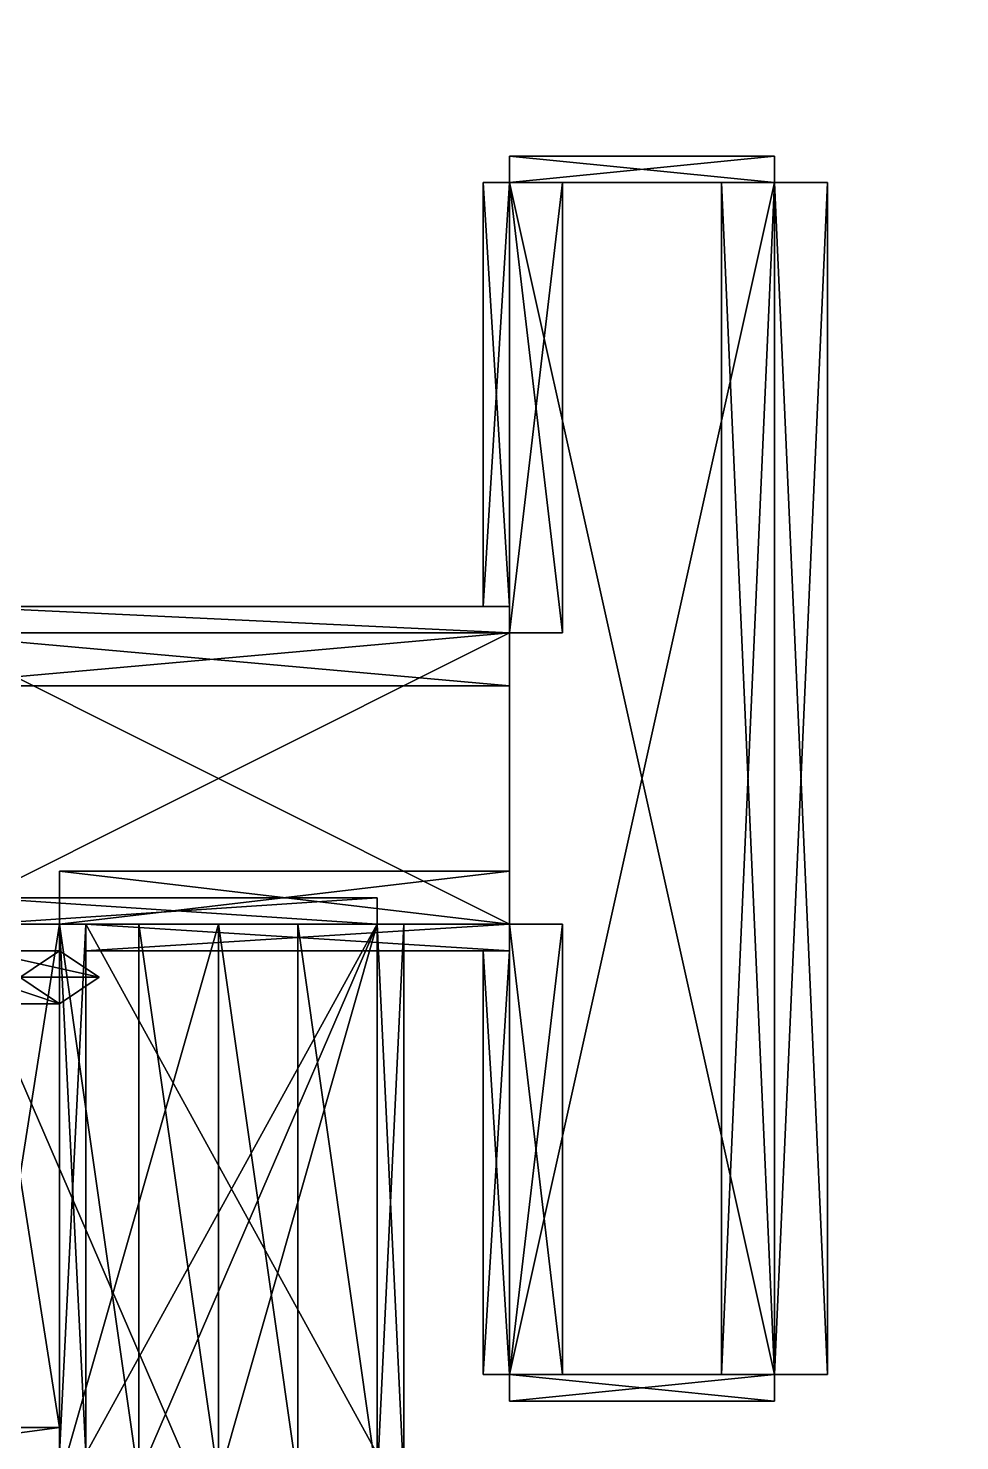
# Model space of a CAD drawing. Extents: x -4288 to 4416, y -3968 to 5440.
# Drawn here: x 2164 to 4416, y -1312 to 2101 of the extents above; entities that cross this region are included whole.
import ezdxf

# ---------------------------------------------------------------- set-up
doc = ezdxf.new("R2010")
doc.units = 0

msp = doc.modelspace()

# ---------------------------------------------------------------- meshes
at = {"layer": 'OBJECT002', "color": 50}
mesh = msp.add_polyface(dxfattribs=at)
corners = [(3968, -1152, 256), (3968, 1728, 256), (4096, 1728, 256), (4096, -1152, 256), (3968, 1728), (3968, -1152), (4096, -1152), (4096, 1728)]
mesh.append_faces([[corners[k] for k in face] for face in [(1, 3, 0), (5, 7, 4), (4, 0, 5), (6, 2, 7), (7, 1, 4), (5, 3, 6)]], dxfattribs={"vtx0": -1})
mesh.append_faces([[corners[k] for k in face] for face in [(1, 2, 3), (5, 6, 7), (4, 1, 0), (6, 3, 2), (7, 2, 1), (5, 0, 3)]], dxfattribs={"vtx2": -1})
at = {"layer": 'OBJECT014', "color": 50}
mesh = msp.add_polyface(dxfattribs=at)
corners = [(2048, -1280), (2048, -64), (2240, -64), (2240, -1280), (2048, -64, -64), (2048, -1280, -64), (2240, -1280, -64), (2240, -64, -64)]
mesh.append_faces([[corners[k] for k in face] for face in [(1, 3, 0), (5, 7, 4), (4, 0, 5), (6, 2, 7), (7, 1, 4), (5, 3, 6)]], dxfattribs={"vtx0": -1})
mesh.append_faces([[corners[k] for k in face] for face in [(1, 2, 3), (5, 6, 7), (4, 1, 0), (6, 3, 2), (7, 2, 1), (5, 0, 3)]], dxfattribs={"vtx2": -1})
at = {"layer": 'OBJECT018', "color": 50}
mesh = msp.add_polyface(dxfattribs=at)
corners = [(3328, -1152), (3328, 1728), (3968, 1728), (3968, -1152), (3328, 1728, -64), (3328, -1152, -64), (3968, -1152, -64), (3968, 1728, -64)]
mesh.append_faces([[corners[k] for k in face] for face in [(1, 3, 0), (5, 7, 4), (4, 0, 5), (6, 2, 7), (7, 1, 4), (5, 3, 6)]], dxfattribs={"vtx0": -1})
mesh.append_faces([[corners[k] for k in face] for face in [(1, 2, 3), (5, 6, 7), (4, 1, 0), (6, 3, 2), (7, 2, 1), (5, 0, 3)]], dxfattribs={"vtx2": -1})
at = {"layer": 'OBJECT019', "color": 50}
mesh = msp.add_polyface(dxfattribs=at)
corners = [(3264, -1152, 256), (3264, -128, 256), (3328, -128, 256), (3328, -1152, 256), (3264, -128), (3264, -1152), (3328, -1152), (3328, -128)]
mesh.append_faces([[corners[k] for k in face] for face in [(1, 3, 0), (5, 7, 4), (4, 0, 5), (6, 2, 7), (7, 1, 4), (5, 3, 6)]], dxfattribs={"vtx0": -1})
mesh.append_faces([[corners[k] for k in face] for face in [(1, 2, 3), (5, 6, 7), (4, 1, 0), (6, 3, 2), (7, 2, 1), (5, 0, 3)]], dxfattribs={"vtx2": -1})
at = {"layer": 'OBJECT020', "color": 50}
mesh = msp.add_polyface(dxfattribs=at)
corners = [(3328, 1728, 256), (3328, 1792, 256), (3968, 1792, 256), (3968, 1728, 256), (3328, 1792), (3328, 1728), (3968, 1728), (3968, 1792)]
mesh.append_faces([[corners[k] for k in face] for face in [(1, 3, 0), (5, 7, 4), (4, 0, 5), (6, 2, 7), (7, 1, 4), (5, 3, 6)]], dxfattribs={"vtx0": -1})
mesh.append_faces([[corners[k] for k in face] for face in [(1, 2, 3), (5, 6, 7), (4, 1, 0), (6, 3, 2), (7, 2, 1), (5, 0, 3)]], dxfattribs={"vtx2": -1})
at = {"layer": 'OBJECT021', "color": 50}
mesh = msp.add_polyface(dxfattribs=at)
corners = [(4352, 4544, 256), (4416, 4544, 256), (1600, 1728, 256), (1536, 1728, 256), (4416, 4544), (4352, 4544), (1536, 1728), (1600, 1728)]
mesh.append_faces([[corners[k] for k in face] for face in [(1, 3, 0), (5, 7, 4), (4, 0, 5), (7, 1, 4), (6, 2, 7), (5, 3, 6)]], dxfattribs={"vtx0": -1})
mesh.append_faces([[corners[k] for k in face] for face in [(1, 2, 3), (5, 6, 7), (4, 1, 0), (7, 2, 1), (6, 3, 2), (5, 0, 3)]], dxfattribs={"vtx2": -1})
at = {"layer": 'OBJECT023', "color": 50}
mesh = msp.add_polyface(dxfattribs=at)
corners = [(3328, 704, 256), (3328, 640, 256), (1920, 640, 256), (1984, 704, 256), (1920, 640), (3328, 640), (3328, 704), (1984, 704)]
mesh.append_faces([[corners[k] for k in face] for face in [(1, 3, 0), (5, 7, 4), (5, 0, 6), (4, 1, 5), (7, 2, 4), (6, 3, 7)]], dxfattribs={"vtx0": -1})
mesh.append_faces([[corners[k] for k in face] for face in [(1, 2, 3), (5, 6, 7), (5, 1, 0), (4, 2, 1), (7, 3, 2), (6, 0, 3)]], dxfattribs={"vtx2": -1})
at = {"layer": 'OBJECT025', "color": 50}
mesh = msp.add_polyface(dxfattribs=at)
corners = [(3264, 1728, 256), (3328, 1728, 256), (3328, 704, 256), (3264, 704, 256), (3264, 704), (3328, 704), (3328, 1728), (3264, 1728)]
mesh.append_faces([[corners[k] for k in face] for face in [(1, 3, 0), (5, 7, 4), (5, 1, 6), (6, 0, 7), (4, 2, 5), (7, 3, 4)]], dxfattribs={"vtx0": -1})
mesh.append_faces([[corners[k] for k in face] for face in [(1, 2, 3), (5, 6, 7), (5, 2, 1), (6, 1, 0), (4, 3, 2), (7, 0, 3)]], dxfattribs={"vtx2": -1})
at = {"layer": 'OBJECT029', "color": 50}
mesh = msp.add_polyface(dxfattribs=at)
corners = [(3328, -1216, 256), (3328, -1152, 256), (3968, -1152, 256), (3968, -1216, 256), (3328, -1152), (3328, -1216), (3968, -1216), (3968, -1152)]
mesh.append_faces([[corners[k] for k in face] for face in [(1, 3, 0), (5, 7, 4), (4, 0, 5), (6, 2, 7), (7, 1, 4), (5, 3, 6)]], dxfattribs={"vtx0": -1})
mesh.append_faces([[corners[k] for k in face] for face in [(1, 2, 3), (5, 6, 7), (4, 1, 0), (6, 3, 2), (7, 2, 1), (5, 0, 3)]], dxfattribs={"vtx2": -1})
at = {"layer": 'OBJECT032', "color": 50}
mesh = msp.add_polyface(dxfattribs=at)
corners = [(3328, -1152, 320), (3328, 1728, 320), (3968, 1728, 320), (3968, -1152, 320), (3328, 1728, 256), (3328, -1152, 256), (3968, -1152, 256), (3968, 1728, 256)]
mesh.append_faces([[corners[k] for k in face] for face in [(1, 3, 0), (5, 7, 4), (4, 0, 5), (6, 2, 7), (7, 1, 4), (5, 3, 6)]], dxfattribs={"vtx0": -1})
mesh.append_faces([[corners[k] for k in face] for face in [(1, 2, 3), (5, 6, 7), (4, 1, 0), (6, 3, 2), (7, 2, 1), (5, 0, 3)]], dxfattribs={"vtx2": -1})
at = {"layer": 'OBJECT040', "color": 50}
mesh = msp.add_polyface(dxfattribs=at)
corners = [(1984, -2432, 704), (1984, -64, 704), (3008, -64, 704), (3008, -2432, 704), (1984, -64, 640), (1984, -2432, 640), (3008, -2432, 640), (3008, -64, 640)]
mesh.append_faces([[corners[k] for k in face] for face in [(1, 3, 0), (5, 7, 4), (4, 0, 5), (6, 2, 7), (7, 1, 4), (5, 3, 6)]], dxfattribs={"vtx0": -1})
mesh.append_faces([[corners[k] for k in face] for face in [(1, 2, 3), (5, 6, 7), (4, 1, 0), (6, 3, 2), (7, 2, 1), (5, 0, 3)]], dxfattribs={"vtx2": -1})
at = {"layer": 'OBJECT041', "color": 50}
mesh = msp.add_polyface(dxfattribs=at)
corners = [(1920, -64), (1920, 640), (3328, 640), (3328, -64), (1920, 640, -64), (1920, -64, -64), (3328, -64, -64), (3328, 640, -64)]
mesh.append_faces([[corners[k] for k in face] for face in [(1, 3, 0), (5, 7, 4), (4, 0, 5), (6, 2, 7), (7, 1, 4), (5, 3, 6)]], dxfattribs={"vtx0": -1})
mesh.append_faces([[corners[k] for k in face] for face in [(1, 2, 3), (5, 6, 7), (4, 1, 0), (6, 3, 2), (7, 2, 1), (5, 0, 3)]], dxfattribs={"vtx2": -1})
at = {"layer": 'OBJECT043', "color": 50}
mesh = msp.add_polyface(dxfattribs=at)
corners = [(1920, -64, 320), (1920, 640, 320), (3328, 640, 320), (3328, -64, 320), (1920, 640, 256), (1920, -64, 256), (3328, -64, 256), (3328, 640, 256)]
mesh.append_faces([[corners[k] for k in face] for face in [(1, 3, 0), (5, 7, 4), (4, 0, 5), (6, 2, 7), (7, 1, 4), (5, 3, 6)]], dxfattribs={"vtx0": -1})
mesh.append_faces([[corners[k] for k in face] for face in [(1, 2, 3), (5, 6, 7), (4, 1, 0), (6, 3, 2), (7, 2, 1), (5, 0, 3)]], dxfattribs={"vtx2": -1})
at = {"layer": 'OBJECT044', "color": 50}
mesh = msp.add_polyface(dxfattribs=at)
corners = [(2240, -1344, 384), (2240, -64, 384), (2304, -64, 384), (2304, -1344, 384), (2240, -64), (2240, -1344), (2304, -1344), (2304, -64)]
mesh.append_faces([[corners[k] for k in face] for face in [(1, 3, 0), (5, 7, 4), (4, 0, 5), (6, 2, 7), (7, 1, 4), (5, 3, 6)]], dxfattribs={"vtx0": -1})
mesh.append_faces([[corners[k] for k in face] for face in [(1, 2, 3), (5, 6, 7), (4, 1, 0), (6, 3, 2), (7, 2, 1), (5, 0, 3)]], dxfattribs={"vtx2": -1})
at = {"layer": 'OBJECT047', "color": 50}
mesh = msp.add_polyface(dxfattribs=at)
corners = [(2048, -64, 640), (2048, 0, 640), (3008, 0, 640), (3008, -64, 640), (2048, 0, 320), (2048, -64, 320), (3008, -64, 320), (3008, 0, 320)]
mesh.append_faces([[corners[k] for k in face] for face in [(1, 3, 0), (5, 7, 4), (4, 0, 5), (6, 2, 7), (7, 1, 4), (5, 3, 6)]], dxfattribs={"vtx0": -1})
mesh.append_faces([[corners[k] for k in face] for face in [(1, 2, 3), (5, 6, 7), (4, 1, 0), (6, 3, 2), (7, 2, 1), (5, 0, 3)]], dxfattribs={"vtx2": -1})
at = {"layer": 'OBJECT048', "color": 50}
mesh = msp.add_polyface(dxfattribs=at)
corners = [(1280, -1408, 128), (1280, -1280, 128), (2240, -1280, 128), (2240, -1408, 128), (1280, -1280), (1280, -1408), (2240, -1408), (2240, -1280)]
mesh.append_faces([[corners[k] for k in face] for face in [(1, 3, 0), (5, 7, 4), (4, 0, 5), (6, 2, 7), (7, 1, 4), (5, 3, 6)]], dxfattribs={"vtx0": -1})
mesh.append_faces([[corners[k] for k in face] for face in [(1, 2, 3), (5, 6, 7), (4, 1, 0), (6, 3, 2), (7, 2, 1), (5, 0, 3)]], dxfattribs={"vtx2": -1})
at = {"layer": 'OBJECT058', "color": 50}
mesh = msp.add_polyface(dxfattribs=at)
corners = [(2304, -128), (3328, -128), (3328, -64), (2304, -64), (3328, -64, 256), (3328, -128, 256), (2304, -128, 256), (2304, -64, 256)]
mesh.append_faces([[corners[k] for k in face] for face in [(1, 3, 0), (2, 5, 4), (1, 6, 5), (2, 7, 3), (4, 6, 7), (0, 7, 6)]], dxfattribs={"vtx0": -1})
mesh.append_faces([[corners[k] for k in face] for face in [(1, 2, 3), (2, 1, 5), (1, 0, 6), (2, 4, 7), (4, 5, 6), (0, 3, 7)]], dxfattribs={"vtx2": -1})
at = {"layer": 'OBJECT080', "color": 50}
mesh = msp.add_polyface(dxfattribs=at)
corners = [(2048, -256, 384), (2048, -128, 384), (2240, -128, 384), (2240, -256, 384), (2048, -128, 256), (2048, -256, 256), (2240, -256, 256), (2240, -128, 256)]
mesh.append_faces([[corners[k] for k in face] for face in [(1, 3, 0), (5, 7, 4), (4, 0, 5), (6, 2, 7), (7, 1, 4), (5, 3, 6)]], dxfattribs={"vtx0": -1})
mesh.append_faces([[corners[k] for k in face] for face in [(1, 2, 3), (5, 6, 7), (4, 1, 0), (6, 3, 2), (7, 2, 1), (5, 0, 3)]], dxfattribs={"vtx2": -1})
at = {"layer": 'OBJECT081', "color": 50}
mesh = msp.add_polyface(dxfattribs=at)
corners = [(3008, -1408, 640), (3008, -64, 640), (3072, -64, 640), (3072, -1408, 640), (3008, -64, 384), (3008, -1408, 384), (3072, -1408, 384), (3072, -64, 384)]
mesh.append_faces([[corners[k] for k in face] for face in [(1, 3, 0), (5, 7, 4), (4, 0, 5), (6, 2, 7), (7, 1, 4), (5, 3, 6)]], dxfattribs={"vtx0": -1})
mesh.append_faces([[corners[k] for k in face] for face in [(1, 2, 3), (5, 6, 7), (4, 1, 0), (6, 3, 2), (7, 2, 1), (5, 0, 3)]], dxfattribs={"vtx2": -1})
at = {"layer": 'OBJECT082', "color": 50}
mesh = msp.add_polyface(dxfattribs=at)
corners = [(2304, -1344, 384), (2304, -64, 384), (3008, -64, 384), (3008, -1344, 384), (2304, -64, 320), (2304, -1344, 320), (3008, -1344, 320), (3008, -64, 320)]
mesh.append_faces([[corners[k] for k in face] for face in [(1, 3, 0), (5, 7, 4), (4, 0, 5), (6, 2, 7), (7, 1, 4), (5, 3, 6)]], dxfattribs={"vtx0": -1})
mesh.append_faces([[corners[k] for k in face] for face in [(1, 2, 3), (5, 6, 7), (4, 1, 0), (6, 3, 2), (7, 2, 1), (5, 0, 3)]], dxfattribs={"vtx2": -1})
at = {"layer": 'OBJECT168', "color": 50}
mesh = msp.add_polyface(dxfattribs=at)
corners = [(1888, 512, 8), (1888, 640, 8), (3328, 640, 8), (3328, 512, 8), (1888, 640), (1888, 512), (3328, 512), (3328, 640)]
mesh.append_faces([[corners[k] for k in face] for face in [(1, 3, 0), (5, 7, 4), (6, 2, 7), (4, 0, 5), (5, 3, 6), (7, 1, 4)]], dxfattribs={"vtx0": -1})
mesh.append_faces([[corners[k] for k in face] for face in [(1, 2, 3), (5, 6, 7), (6, 3, 2), (4, 1, 0), (5, 0, 3), (7, 2, 1)]], dxfattribs={"vtx2": -1})
at = {"layer": 'OBJECT169', "color": 50}
mesh = msp.add_polyface(dxfattribs=at)
corners = [(3312, 3696), (3222, 3786), (1526, 2090), (1616, 2000), (1616, 2000, 8), (1526, 2090, 8), (3222, 3786, 8), (3312, 3696, 8)]
mesh.append_faces([[corners[k] for k in face] for face in [(1, 3, 0), (5, 7, 4), (0, 6, 1), (2, 4, 3), (1, 5, 2), (3, 7, 0)]], dxfattribs={"vtx0": -1})
mesh.append_faces([[corners[k] for k in face] for face in [(1, 2, 3), (5, 6, 7), (0, 7, 6), (2, 5, 4), (1, 6, 5), (3, 4, 7)]], dxfattribs={"vtx2": -1})
at = {"layer": 'OBJECT171', "color": 50}
mesh = msp.add_polyface(dxfattribs=at)
corners = [(2240, -64, 8), (2240, 64, 8), (3328, 64, 8), (3328, -64, 8), (2240, 64), (2240, -64), (3328, -64), (3328, 64)]
mesh.append_faces([[corners[k] for k in face] for face in [(1, 3, 0), (5, 7, 4), (6, 2, 7), (4, 0, 5), (5, 3, 6), (7, 1, 4)]], dxfattribs={"vtx0": -1})
mesh.append_faces([[corners[k] for k in face] for face in [(1, 2, 3), (5, 6, 7), (6, 3, 2), (4, 1, 0), (5, 0, 3), (7, 2, 1)]], dxfattribs={"vtx2": -1})
at = {"layer": 'OBJECT172', "color": 50}
mesh = msp.add_polyface(dxfattribs=at)
corners = [(3328, -1152, 8), (3328, -64, 8), (3456, -64, 8), (3456, -1152, 8), (3328, -64), (3328, -1152), (3456, -1152), (3456, -64)]
mesh.append_faces([[corners[k] for k in face] for face in [(1, 3, 0), (5, 7, 4), (4, 0, 5), (6, 2, 7), (7, 1, 4), (5, 3, 6)]], dxfattribs={"vtx0": -1})
mesh.append_faces([[corners[k] for k in face] for face in [(1, 2, 3), (5, 6, 7), (4, 1, 0), (6, 3, 2), (7, 2, 1), (5, 0, 3)]], dxfattribs={"vtx2": -1})
at = {"layer": 'OBJECT173', "color": 50}
mesh = msp.add_polyface(dxfattribs=at)
corners = [(3840, -1152, 8), (3840, 1728, 8), (3968, 1728, 8), (3968, -1152, 8), (3840, 1728), (3840, -1152), (3968, -1152), (3968, 1728)]
mesh.append_faces([[corners[k] for k in face] for face in [(1, 3, 0), (5, 7, 4), (4, 0, 5), (6, 2, 7), (7, 1, 4), (5, 3, 6)]], dxfattribs={"vtx0": -1})
mesh.append_faces([[corners[k] for k in face] for face in [(1, 2, 3), (5, 6, 7), (4, 1, 0), (6, 3, 2), (7, 2, 1), (5, 0, 3)]], dxfattribs={"vtx2": -1})
at = {"layer": 'OBJECT174', "color": 50}
mesh = msp.add_polyface(dxfattribs=at)
corners = [(3328, 640, 8), (3328, 1728, 8), (3456, 1728, 8), (3456, 640, 8), (3328, 1728), (3328, 640), (3456, 640), (3456, 1728)]
mesh.append_faces([[corners[k] for k in face] for face in [(1, 3, 0), (5, 7, 4), (4, 0, 5), (6, 2, 7), (7, 1, 4), (5, 3, 6)]], dxfattribs={"vtx0": -1})
mesh.append_faces([[corners[k] for k in face] for face in [(1, 2, 3), (5, 6, 7), (4, 1, 0), (6, 3, 2), (7, 2, 1), (5, 0, 3)]], dxfattribs={"vtx2": -1})
at = {"layer": 'OBJECT204', "color": 50}
mesh = msp.add_polyface(dxfattribs=at)
corners = [(2048, -128, 384), (2048, -256, 384), (2240, -256, 384), (2240, -128, 384), (2048, -192, 448), (2336, -192, 448)]
mesh.append_faces([[corners[k] for k in face] for face in [(0, 4, 1), (3, 2, 5)]])
mesh.append_faces([[corners[k] for k in face] for face in [(1, 3, 0), (0, 5, 4), (2, 4, 5)]], dxfattribs={"vtx0": -1})
mesh.append_faces([[corners[k] for k in face] for face in [(1, 2, 3), (0, 3, 5), (2, 1, 4)]], dxfattribs={"vtx2": -1})
at = {"layer": 'OBJECT205', "color": 50}
mesh = msp.add_polyface(dxfattribs=at)
corners = [(2240, -64, 384), (2240, -1408, 384), (2624, -1408, 384), (2624, -64, 384), (2432, -64, 512), (2432, -1408, 512)]
mesh.append_faces([[corners[k] for k in face] for face in [(3, 4, 0), (1, 5, 2)]])
mesh.append_faces([[corners[k] for k in face] for face in [(1, 3, 0), (0, 5, 1), (4, 2, 5)]], dxfattribs={"vtx0": -1})
mesh.append_faces([[corners[k] for k in face] for face in [(1, 2, 3), (0, 4, 5), (4, 3, 2)]], dxfattribs={"vtx2": -1})
at = {"layer": 'OBJECT206', "color": 50}
mesh = msp.add_polyface(dxfattribs=at)
corners = [(2624, -64, 384), (2624, -1408, 384), (3008, -1408, 384), (3008, -64, 384), (2816, -64, 512), (2816, -1408, 512)]
mesh.append_faces([[corners[k] for k in face] for face in [(3, 4, 0), (1, 5, 2)]])
mesh.append_faces([[corners[k] for k in face] for face in [(1, 3, 0), (0, 5, 1), (4, 2, 5)]], dxfattribs={"vtx0": -1})
mesh.append_faces([[corners[k] for k in face] for face in [(1, 2, 3), (0, 4, 5), (4, 3, 2)]], dxfattribs={"vtx2": -1})

doc.saveas('drawing.dxf')
